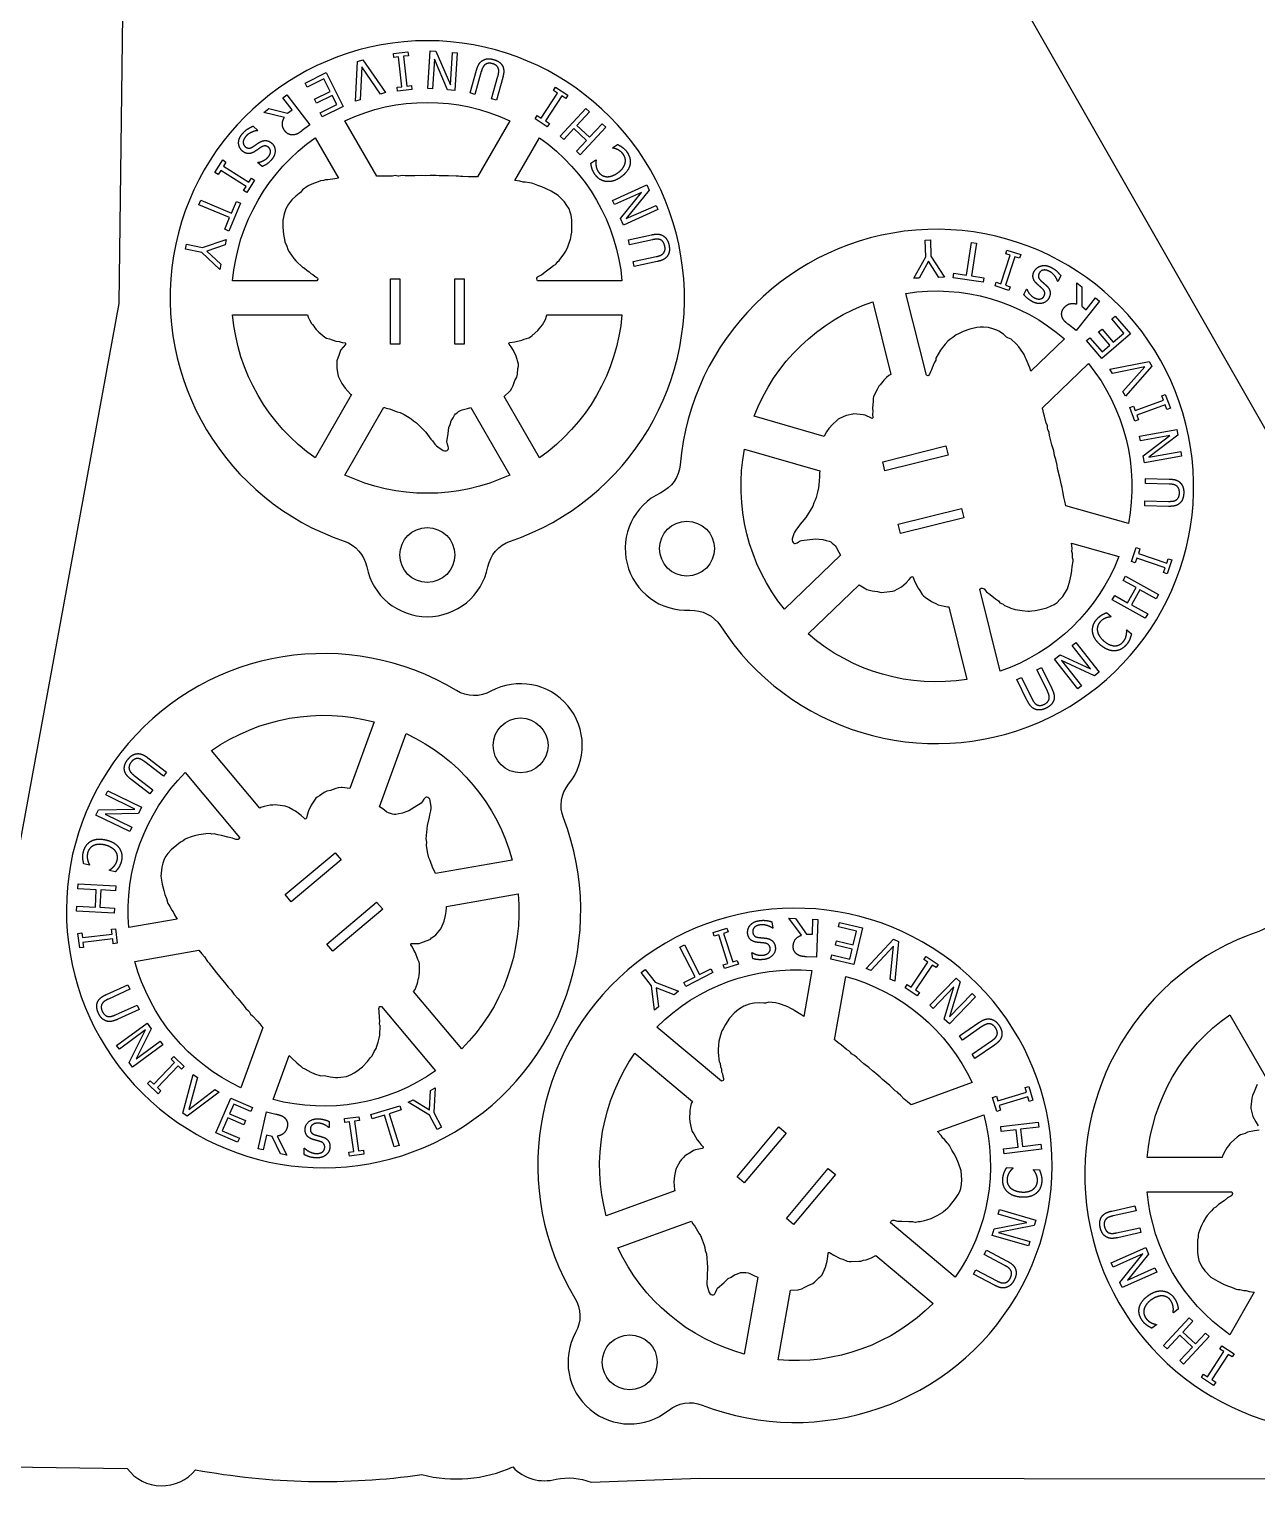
# Model space of a CAD drawing. Header units: millimetres. Extents: x 0 to 217, y 0 to 323.
# Drawn here: x 101.6 to 173.2, y 0 to 85 of the extents above; entities that cross this region are included whole.
import ezdxf

# ---------------------------------------------------------------- set-up
doc = ezdxf.new("R2010")
doc.units = ezdxf.units.MM
doc.layers.add('SCRAP_OUTLINE', color=8, linetype='Continuous')

msp = doc.modelspace()

# ---------------------------------------------------------------- linework, layer by layer
for points in [[(121.319, 53.601, 0.821365), (128.381, 53.601, -0.267689), (129.697, 55.105, 6.023346), (120.003, 55.105, -0.267689)], [(120.038, 79.635, -0.221398), (129.662, 79.635), (127.77, 76.357), (127.493, 76.352), (127.249, 76.358), (126.923, 76.387), (126.793, 76.387), (126.68, 76.404), (126.537, 76.391), (126.09, 76.413), (125.541, 76.413), (125.358, 76.429), (125.013, 76.429), (124.769, 76.415), (124.484, 76.442), (124.118, 76.423), (123.569, 76.423), (123.386, 76.442), (123.197, 76.404), (123.127, 76.404), (122.969, 76.437), (122.817, 76.406), (122.39, 76.406), (122.187, 76.391), (121.984, 76.403), (121.909, 76.394)], [(119.669, 76.273), (119.453, 76.251), (119.056, 76.19), (118.914, 76.176), (118.792, 76.146), (118.63, 76.132), (118.487, 76.07), (118.111, 75.935), (117.898, 75.826), (117.575, 75.605), (117.446, 75.44), (117.386, 75.38), (117.186, 75.237), (116.943, 75.022), (116.865, 74.922), (116.759, 74.767), (116.595, 74.494), (116.507, 74.21), (116.456, 74.013), (116.431, 73.823), (116.414, 73.417), (116.457, 72.99), (116.525, 72.705), (116.549, 72.563), (116.654, 72.319), (116.724, 72.121), (116.796, 71.993), (116.928, 71.793), (117.069, 71.598), (117.19, 71.453), (117.593, 71.079), (117.631, 71.071), (117.694, 71.041), (117.828, 70.918), (117.958, 70.826), (118.066, 70.723), (118.179, 70.656), (118.286, 70.569), (118.401, 70.494), (118.45, 70.446), (118.464, 70.404), (118.464, 70.388), (118.407, 70.3), (113.494, 70.3, -0.221398), (118.306, 78.635)], [(131.277, 70.3), (131.259, 70.328), (131.238, 70.401), (131.244, 70.447), (131.276, 70.503), (131.325, 70.546), (131.518, 70.65), (131.719, 70.817), (132.046, 71.046), (132.209, 71.189), (132.327, 71.254), (132.367, 71.287), (132.463, 71.413), (132.543, 71.476), (132.703, 71.685), (132.781, 71.795), (132.922, 72.026), (133.039, 72.269), (133.089, 72.394), (133.208, 72.715), (133.228, 72.799), (133.234, 72.949), (133.272, 73.125), (133.282, 73.258), (133.277, 73.83), (133.238, 74.114), (133.191, 74.302), (133.124, 74.487), (132.999, 74.69), (132.855, 74.9), (132.49, 75.277), (132.082, 75.519), (131.753, 75.683), (131.526, 75.776), (131.294, 75.86), (131.009, 75.979), (130.926, 75.995), (130.806, 76.002), (130.562, 76.051), (130.44, 76.051), (130.257, 76.103), (129.96, 76.151), (131.394, 78.635, -0.221398), (136.206, 70.3)], [(138.463, 57.928, 0.821365), (140.171, 51.075, -0.267689), (141.949, 50.163, 6.023346), (139.604, 59.569, -0.267689)], [(160.063, 65.014), (159.989, 65.218), (159.834, 65.588), (159.786, 65.723), (159.727, 65.834), (159.674, 65.988), (159.579, 66.111), (159.358, 66.443), (159.2, 66.625), (158.908, 66.884), (158.717, 66.97), (158.644, 67.013), (158.457, 67.172), (158.189, 67.356), (158.073, 67.408), (157.898, 67.473), (157.592, 67.567), (157.296, 67.583), (157.092, 67.585), (156.902, 67.563), (156.504, 67.481), (156.099, 67.337), (155.84, 67.201), (155.708, 67.144), (155.496, 66.983), (155.322, 66.867), (155.215, 66.766), (155.052, 66.59), (154.898, 66.406), (154.786, 66.254), (154.52, 65.772), (154.522, 65.733), (154.508, 65.665), (154.421, 65.505), (154.364, 65.356), (154.29, 65.227), (154.251, 65.101), (154.193, 64.976), (154.149, 64.846), (154.114, 64.788), (154.076, 64.763), (154.061, 64.76), (153.962, 64.794), (152.773, 69.561, -0.221398), (162.024, 66.908)], [(151.891, 64.83), (151.773, 64.777), (151.637, 64.663), (151.473, 64.493), (151.422, 64.43), (151.352, 64.326), (151.258, 64.235), (151.19, 64.146), (151.084, 63.956), (150.884, 63.545), (150.853, 63.433), (150.854, 63.265), (150.818, 62.858), (150.831, 62.681), (150.82, 62.492), (150.84, 62.315), (150.833, 62.295), (150.818, 62.279), (150.787, 62.271), (150.752, 62.277), (150.382, 62.454), (150.273, 62.479), (150.101, 62.488), (149.715, 62.527), (149.673, 62.523), (149.579, 62.492), (149.396, 62.461), (149.278, 62.431), (148.864, 62.242), (148.826, 62.217), (148.72, 62.131), (148.502, 61.924), (148.271, 61.671), (148.139, 61.487), (148.024, 61.28), (148.003, 61.218), (143.909, 62.391, -0.221398), (150.832, 69.077)], [(117.871, 68.3), (117.894, 68.172), (117.971, 68.013), (118.097, 67.812), (118.145, 67.748), (118.23, 67.654), (118.295, 67.542), (118.365, 67.454), (118.524, 67.305), (118.874, 67.012), (118.975, 66.955), (119.138, 66.915), (119.524, 66.781), (119.7, 66.751), (119.88, 66.695), (120.057, 66.672), (120.075, 66.66), (120.086, 66.641), (120.087, 66.609), (120.072, 66.577), (119.811, 66.261), (119.76, 66.161), (119.71, 65.997), (119.579, 65.631), (119.573, 65.589), (119.58, 65.491), (119.566, 65.306), (119.566, 65.184), (119.649, 64.736), (119.665, 64.693), (119.722, 64.57), (119.871, 64.308), (120.061, 64.023), (120.207, 63.851), (120.38, 63.689), (120.435, 63.653), (118.306, 59.965, -0.221398), (113.494, 68.3)], [(129.328, 63.544), (129.657, 63.857), (129.697, 63.903), (129.784, 64.037), (129.851, 64.178), (129.963, 64.472), (130.071, 64.682), (130.103, 64.843), (130.138, 65.184), (130.164, 65.324), (130.166, 65.428), (130.04, 65.895), (129.879, 66.22), (129.739, 66.447), (129.631, 66.594), (129.614, 66.635), (129.615, 66.655), (129.632, 66.68), (129.673, 66.692), (129.952, 66.735), (130.359, 66.824), (130.501, 66.891), (130.765, 66.972), (130.867, 67.029), (130.961, 67.103), (131.299, 67.404), (131.385, 67.489), (131.467, 67.617), (131.571, 67.731), (131.739, 68.043), (131.812, 68.225), (131.831, 68.3), (136.206, 68.3, -0.221398), (131.394, 59.965)], [(163.414, 65.469, -0.221398), (165.742, 56.131), (162.104, 57.174), (162.032, 57.441), (161.978, 57.68), (161.929, 58.003), (161.897, 58.129), (161.885, 58.243), (161.838, 58.378), (161.752, 58.818), (161.619, 59.35), (161.591, 59.532), (161.507, 59.867), (161.434, 60.1), (161.391, 60.383), (161.284, 60.733), (161.152, 61.266), (161.125, 61.448), (161.043, 61.623), (161.027, 61.69), (161.02, 61.851), (160.953, 61.991), (160.85, 62.406), (160.786, 62.599), (160.749, 62.799), (160.722, 62.87)], [(129.662, 58.965, -0.221398), (120.038, 58.965), (122.318, 62.914), (122.451, 62.86), (122.655, 62.817), (123.102, 62.659), (123.264, 62.613), (123.498, 62.496), (123.786, 62.329), (123.913, 62.244), (124.039, 62.125), (124.216, 62.017), (124.76, 61.46), (125.065, 61.059), (125.158, 60.952), (125.293, 60.769), (125.385, 60.67), (125.466, 60.602), (125.78, 60.395), (125.85, 60.372), (125.943, 60.375), (126.007, 60.399), (126.043, 60.425), (126.07, 60.46), (126.085, 60.504), (126.088, 60.554), (126.076, 60.629), (126.012, 60.818), (125.997, 60.894), (126.072, 61.382), (126.111, 61.742), (126.187, 61.911), (126.252, 62.125), (126.357, 62.297), (126.437, 62.459), (126.498, 62.53), (126.585, 62.602), (126.678, 62.667), (126.794, 62.733), (126.881, 62.769), (127.188, 62.838), (127.386, 62.908)], [(145.686, 51.131, -0.221398), (143.358, 60.469), (147.741, 59.212), (147.721, 59.069), (147.729, 58.862), (147.683, 58.39), (147.678, 58.222), (147.62, 57.966), (147.529, 57.646), (147.477, 57.502), (147.392, 57.351), (147.33, 57.153), (146.921, 56.491), (146.606, 56.098), (146.524, 55.981), (146.379, 55.806), (146.306, 55.693), (146.259, 55.599), (146.135, 55.243), (146.13, 55.17), (146.155, 55.08), (146.193, 55.024), (146.228, 54.996), (146.268, 54.978), (146.314, 54.974), (146.363, 54.983), (146.434, 55.013), (146.601, 55.121), (146.671, 55.154), (147.163, 55.199), (147.522, 55.248), (147.704, 55.215), (147.928, 55.204), (148.12, 55.143), (148.296, 55.106), (148.38, 55.063), (148.471, 54.997), (148.557, 54.921), (148.648, 54.825), (148.705, 54.75), (148.846, 54.468), (148.961, 54.293)], [(157.075, 52.306), (157.098, 52.33), (157.163, 52.368), (157.21, 52.374), (157.272, 52.355), (157.325, 52.319), (157.473, 52.157), (157.684, 52.002), (157.985, 51.74), (158.163, 51.617), (158.255, 51.518), (158.296, 51.487), (158.442, 51.425), (158.523, 51.362), (158.764, 51.257), (158.89, 51.208), (159.147, 51.127), (159.412, 51.072), (159.546, 51.054), (159.886, 51.017), (159.972, 51.017), (160.119, 51.048), (160.299, 51.053), (160.43, 51.076), (160.984, 51.219), (161.25, 51.326), (161.421, 51.417), (161.584, 51.527), (161.751, 51.697), (161.921, 51.888), (162.197, 52.333), (162.334, 52.787), (162.414, 53.146), (162.449, 53.389), (162.474, 53.634), (162.521, 53.939), (162.516, 54.024), (162.494, 54.142), (162.482, 54.391), (162.453, 54.509), (162.459, 54.699), (162.433, 54.999), (165.191, 54.209, -0.221398), (158.268, 47.523)], [(150.048, 52.563), (150.432, 52.319), (150.486, 52.291), (150.637, 52.24), (150.79, 52.209), (151.103, 52.171), (151.332, 52.117), (151.497, 52.125), (151.835, 52.173), (151.977, 52.182), (152.079, 52.205), (152.502, 52.44), (152.778, 52.675), (152.965, 52.866), (153.082, 53.006), (153.117, 53.032), (153.136, 53.037), (153.165, 53.026), (153.187, 52.99), (153.295, 52.729), (153.481, 52.356), (153.579, 52.234), (153.723, 51.997), (153.802, 51.912), (153.897, 51.839), (154.27, 51.583), (154.374, 51.521), (154.518, 51.473), (154.653, 51.399), (154.997, 51.312), (155.191, 51.285), (155.269, 51.285), (156.327, 47.039, -0.221398), (147.076, 49.692)], [(133.096, 40.936, 0.821365), (128.557, 46.347, -0.267689), (126.559, 46.388, 6.023346), (132.79, 38.962, -0.267689)], [(120.331, 40.68), (119.879, 40.731), (119.818, 40.732), (119.661, 40.713), (119.509, 40.673), (119.212, 40.57), (118.982, 40.518), (118.837, 40.439), (118.554, 40.247), (118.431, 40.176), (118.35, 40.111), (118.072, 39.715), (117.927, 39.382), (117.843, 39.129), (117.799, 38.952), (117.779, 38.912), (117.764, 38.9), (117.733, 38.898), (117.697, 38.92), (117.485, 39.107), (117.155, 39.361), (117.013, 39.428), (116.781, 39.578), (116.672, 39.619), (116.555, 39.643), (116.107, 39.709), (115.986, 39.72), (115.836, 39.7), (115.682, 39.707), (115.335, 39.635), (115.148, 39.574), (115.079, 39.54), (112.267, 42.892, -0.221398), (121.744, 44.563)], [(123.624, 43.879, -0.221398), (129.81, 36.507), (125.32, 35.715), (125.275, 35.852), (125.177, 36.035), (125.011, 36.48), (124.942, 36.633), (124.882, 36.888), (124.824, 37.216), (124.807, 37.368), (124.818, 37.54), (124.786, 37.746), (124.863, 38.521), (124.975, 39.012), (124.997, 39.152), (125.05, 39.373), (125.067, 39.507), (125.067, 39.612), (125.024, 39.986), (124.996, 40.054), (124.934, 40.124), (124.875, 40.158), (124.831, 40.168), (124.787, 40.166), (124.744, 40.15), (124.704, 40.12), (124.654, 40.062), (124.551, 39.892), (124.502, 39.831), (124.08, 39.575), (123.779, 39.374), (123.601, 39.324), (123.395, 39.236), (123.196, 39.206), (123.02, 39.163), (122.927, 39.164), (122.816, 39.184), (122.706, 39.214), (122.581, 39.26), (122.497, 39.303), (122.247, 39.494), (122.067, 39.602)], [(113.903, 37.83), (113.893, 37.799), (113.851, 37.736), (113.812, 37.711), (113.748, 37.7), (113.684, 37.709), (113.48, 37.79), (113.223, 37.837), (112.837, 37.94), (112.623, 37.973), (112.497, 38.022), (112.446, 38.031), (112.288, 38.023), (112.188, 38.045), (111.925, 38.033), (111.791, 38.022), (111.524, 37.981), (111.262, 37.915), (111.134, 37.872), (110.811, 37.757), (110.734, 37.719), (110.616, 37.627), (110.456, 37.543), (110.349, 37.465), (109.913, 37.093), (109.721, 36.881), (109.607, 36.724), (109.508, 36.554), (109.433, 36.328), (109.364, 36.082), (109.311, 35.561), (109.387, 35.093), (109.473, 34.735), (109.548, 34.501), (109.632, 34.269), (109.724, 33.975), (109.766, 33.901), (109.837, 33.804), (109.957, 33.586), (110.035, 33.493), (110.113, 33.319), (110.268, 33.061), (107.443, 32.563, -0.221398), (110.734, 41.606)], [(181.731, 33.849, 0.821365), (174.669, 33.849, -0.267689), (173.353, 32.345, 6.023346), (183.047, 32.345, -0.267689)], [(124.052, 28.846), (124.135, 28.946), (124.207, 29.108), (124.28, 29.333), (124.299, 29.411), (124.316, 29.536), (124.36, 29.659), (124.383, 29.768), (124.395, 29.986), (124.394, 30.443), (124.373, 30.557), (124.299, 30.708), (124.153, 31.089), (124.063, 31.243), (123.99, 31.417), (123.895, 31.568), (123.892, 31.589), (123.899, 31.61), (123.923, 31.631), (123.958, 31.64), (124.367, 31.643), (124.476, 31.668), (124.634, 31.736), (124.999, 31.871), (125.035, 31.893), (125.105, 31.962), (125.256, 32.07), (125.35, 32.148), (125.639, 32.499), (125.662, 32.539), (125.72, 32.662), (125.825, 32.944), (125.921, 33.273), (125.959, 33.496), (125.972, 33.732), (125.964, 33.798), (130.157, 34.537, -0.221398), (126.866, 25.494)], [(133.503, 8.943, 0.821365), (138.914, 4.404, -0.267689), (140.888, 4.71, 6.023346), (133.462, 10.941, -0.267689)], [(113.976, 23.221, -0.221398), (107.79, 30.593), (111.517, 31.25), (111.698, 31.042), (111.852, 30.851), (112.038, 30.583), (112.122, 30.483), (112.182, 30.385), (112.283, 30.285), (112.554, 29.928), (112.907, 29.507), (113.012, 29.357), (113.234, 29.092), (113.402, 28.914), (113.564, 28.679), (113.814, 28.411), (114.167, 27.99), (114.27, 27.838), (114.421, 27.717), (114.465, 27.664), (114.541, 27.522), (114.663, 27.425), (114.938, 27.098), (115.079, 26.952), (115.201, 26.789), (115.256, 26.737)], [(146.814, 27.372), (146.634, 27.494), (146.291, 27.702), (146.173, 27.783), (146.06, 27.838), (145.926, 27.932), (145.777, 27.976), (145.403, 28.114), (145.169, 28.168), (144.78, 28.206), (144.575, 28.163), (144.49, 28.155), (144.245, 28.174), (143.921, 28.165), (143.797, 28.139), (143.617, 28.089), (143.315, 27.985), (143.065, 27.824), (142.899, 27.706), (142.758, 27.577), (142.484, 27.276), (142.242, 26.922), (142.112, 26.659), (142.038, 26.535), (141.962, 26.281), (141.889, 26.084), (141.862, 25.94), (141.833, 25.702), (141.817, 25.462), (141.816, 25.273), (141.884, 24.727), (141.909, 24.697), (141.938, 24.634), (141.961, 24.453), (142.002, 24.299), (142.018, 24.151), (142.061, 24.026), (142.087, 23.891), (142.128, 23.76), (142.134, 23.692), (142.118, 23.65), (142.107, 23.638), (142.007, 23.608), (138.244, 26.766, -0.221398), (147.287, 30.057)], [(149.257, 29.71, -0.221398), (156.629, 23.524), (153.073, 22.229), (152.858, 22.403), (152.674, 22.565), (152.444, 22.797), (152.344, 22.88), (152.268, 22.966), (152.15, 23.047), (151.822, 23.352), (151.402, 23.705), (151.272, 23.835), (151.007, 24.057), (150.811, 24.203), (150.61, 24.406), (150.318, 24.627), (149.898, 24.98), (149.769, 25.112), (149.6, 25.205), (149.547, 25.25), (149.447, 25.376), (149.31, 25.45), (148.983, 25.725), (148.818, 25.844), (148.67, 25.984), (148.607, 26.025)], [(116.788, 25.099), (116.944, 24.948), (117.246, 24.683), (117.348, 24.583), (117.45, 24.509), (117.565, 24.394), (117.704, 24.324), (118.049, 24.123), (118.269, 24.029), (118.646, 23.924), (118.856, 23.931), (118.94, 23.924), (119.178, 23.863), (119.499, 23.815), (119.626, 23.819), (119.812, 23.838), (120.128, 23.887), (120.401, 24.002), (120.585, 24.091), (120.747, 24.193), (121.069, 24.442), (121.369, 24.749), (121.543, 24.984), (121.637, 25.094), (121.756, 25.331), (121.862, 25.512), (121.914, 25.649), (121.983, 25.879), (122.041, 26.112), (122.074, 26.298), (122.102, 26.847), (122.083, 26.882), (122.066, 26.949), (122.074, 27.131), (122.061, 27.289), (122.071, 27.439), (122.05, 27.568), (122.048, 27.706), (122.03, 27.842), (122.036, 27.91), (122.059, 27.949), (122.072, 27.958), (122.176, 27.971), (125.333, 24.208, -0.221398), (115.856, 22.537)], [(140.311, 22.42), (140.246, 22.307), (140.203, 22.136), (140.171, 21.901), (140.166, 21.821), (140.171, 21.695), (140.149, 21.566), (140.145, 21.455), (140.171, 21.238), (140.252, 20.788), (140.292, 20.68), (140.391, 20.544), (140.601, 20.194), (140.716, 20.058), (140.819, 19.899), (140.939, 19.768), (140.945, 19.747), (140.942, 19.725), (140.921, 19.7), (140.889, 19.685), (140.486, 19.611), (140.383, 19.567), (140.239, 19.474), (139.904, 19.277), (139.872, 19.249), (139.814, 19.169), (139.685, 19.036), (139.606, 18.943), (139.382, 18.547), (139.367, 18.504), (139.331, 18.372), (139.277, 18.077), (139.239, 17.736), (139.241, 17.51), (139.269, 17.275), (139.288, 17.212), (135.287, 15.756, -0.221398), (136.958, 25.233)], [(151.866, 15.335), (151.871, 15.367), (151.901, 15.437), (151.935, 15.469), (151.996, 15.49), (152.061, 15.492), (152.275, 15.448), (152.537, 15.447), (152.935, 15.412), (153.152, 15.417), (153.284, 15.391), (153.335, 15.39), (153.49, 15.426), (153.592, 15.422), (153.849, 15.479), (153.98, 15.513), (154.235, 15.6), (154.482, 15.71), (154.6, 15.774), (154.898, 15.944), (154.967, 15.995), (155.068, 16.106), (155.211, 16.217), (155.303, 16.312), (155.668, 16.754), (155.82, 16.996), (155.905, 17.17), (155.972, 17.355), (156.007, 17.591), (156.032, 17.845), (155.994, 18.368), (155.838, 18.815), (155.691, 19.153), (155.577, 19.37), (155.453, 19.583), (155.312, 19.857), (155.258, 19.923), (155.171, 20.006), (155.015, 20.2), (154.922, 20.278), (154.815, 20.436), (154.618, 20.663), (157.313, 21.644, -0.221398), (155.642, 12.166)], [(171.773, 17.15), (171.791, 17.122), (171.812, 17.049), (171.806, 17.003), (171.774, 16.947), (171.725, 16.904), (171.532, 16.8), (171.331, 16.633), (171.004, 16.404), (170.841, 16.261), (170.723, 16.196), (170.683, 16.163), (170.587, 16.037), (170.507, 15.974), (170.347, 15.765), (170.269, 15.655), (170.128, 15.424), (170.011, 15.181), (169.961, 15.056), (169.842, 14.735), (169.822, 14.651), (169.816, 14.501), (169.778, 14.325), (169.768, 14.192), (169.773, 13.62), (169.812, 13.336), (169.859, 13.148), (169.926, 12.963), (170.051, 12.76), (170.195, 12.55), (170.56, 12.173), (170.968, 11.931), (171.297, 11.767), (171.524, 11.674), (171.756, 11.59), (172.041, 11.471), (172.124, 11.455), (172.244, 11.448), (172.488, 11.399), (172.61, 11.399), (172.793, 11.347), (173.09, 11.299), (171.656, 8.815, -0.221398), (166.844, 17.15)], [(143.343, 7.69, -0.221398), (135.971, 13.876), (140.255, 15.436), (140.323, 15.308), (140.451, 15.145), (140.692, 14.736), (140.787, 14.598), (140.89, 14.357), (141.004, 14.044), (141.047, 13.897), (141.067, 13.725), (141.133, 13.528), (141.192, 12.752), (141.167, 12.249), (141.17, 12.107), (141.156, 11.88), (141.163, 11.745), (141.181, 11.641), (141.288, 11.281), (141.327, 11.218), (141.4, 11.16), (141.465, 11.137), (141.509, 11.135), (141.552, 11.145), (141.592, 11.168), (141.626, 11.204), (141.666, 11.27), (141.738, 11.455), (141.775, 11.524), (142.146, 11.849), (142.408, 12.1), (142.574, 12.18), (142.762, 12.303), (142.953, 12.366), (143.118, 12.44), (143.211, 12.455), (143.324, 12.454), (143.437, 12.444), (143.568, 12.42), (143.658, 12.392), (143.937, 12.247), (144.134, 12.173)], [(146.03, 11.412), (146.484, 11.441), (146.544, 11.45), (146.696, 11.497), (146.838, 11.562), (147.114, 11.715), (147.331, 11.807), (147.459, 11.909), (147.705, 12.148), (147.814, 12.238), (147.883, 12.317), (148.087, 12.755), (148.172, 13.108), (148.211, 13.372), (148.224, 13.554), (148.237, 13.596), (148.25, 13.611), (148.279, 13.619), (148.318, 13.603), (148.56, 13.455), (148.929, 13.263), (149.08, 13.222), (149.335, 13.115), (149.449, 13.093), (149.569, 13.089), (150.021, 13.102), (150.142, 13.112), (150.287, 13.158), (150.44, 13.178), (150.769, 13.309), (150.942, 13.402), (151.005, 13.447), (154.356, 10.634, -0.221398), (145.313, 7.343)]]:
    msp.add_lwpolyline(points, format="xyb", close=True)
for points in [[(122.898, 83.329), (122.873, 83.552), (123.721, 83.644), (123.745, 83.421), (123.467, 83.391), (123.656, 81.65), (123.934, 81.68), (123.958, 81.457), (123.111, 81.365), (123.087, 81.588), (123.365, 81.618), (123.176, 83.359)], [(124.877, 81.508), (125.024, 83.703), (125.351, 83.681), (126.196, 81.723), (126.322, 83.616), (126.594, 83.598), (126.448, 81.403), (126.033, 81.43), (125.265, 83.227), (125.149, 81.489)], [(117.731, 81.819), (118.961, 82.436), (119.948, 80.47), (118.717, 79.853), (118.601, 80.085), (119.57, 80.571), (119.3, 81.11), (118.396, 80.657), (118.279, 80.889), (119.183, 81.343), (118.817, 82.073), (117.848, 81.587)], [(120.94, 80.853), (120.653, 80.772), (120.781, 83.095), (121.085, 83.182), (122.415, 81.272), (122.113, 81.186), (121.027, 82.778)], [(132.211, 81.401), (132.333, 81.589), (133.048, 81.125), (132.925, 80.936), (132.691, 81.089), (131.736, 79.621), (131.971, 79.469), (131.848, 79.28), (131.134, 79.745), (131.256, 79.933), (131.491, 79.781), (132.445, 81.248)], [(132.591, 78.74), (134.095, 80.346), (134.308, 80.147), (133.572, 79.36), (134.312, 78.668), (135.047, 79.455), (135.261, 79.255), (133.758, 77.649), (133.544, 77.848), (134.134, 78.478), (133.394, 79.17), (132.805, 78.54)], [(112.653, 76.501), (112.463, 76.621), (112.918, 77.342), (113.108, 77.222), (112.959, 76.985), (114.439, 76.05), (114.589, 76.287), (114.778, 76.167), (114.323, 75.446), (114.133, 75.566), (114.283, 75.803), (112.803, 76.738)], [(135.653, 74.986), (137.661, 75.883), (137.795, 75.583), (136.46, 73.921), (138.192, 74.694), (138.303, 74.445), (136.294, 73.548), (136.125, 73.928), (137.354, 75.447), (135.764, 74.737)], [(111.531, 74.729), (111.644, 74.998), (113.433, 74.248), (113.718, 74.929), (113.958, 74.828), (113.274, 73.197), (113.034, 73.298), (113.32, 73.979)], [(112.815, 71.267), (112.75, 70.963), (111.704, 71.944), (110.752, 72.146), (110.812, 72.432), (111.735, 72.237), (113.118, 72.704), (113.051, 72.387), (111.986, 72.03)], [(153.547, 70.454), (153.237, 70.443), (153.936, 71.695), (153.9, 72.668), (154.193, 72.679), (154.227, 71.736), (155.015, 70.507), (154.691, 70.495), (154.087, 71.442)], [(156.595, 72.537), (156.884, 72.492), (156.589, 70.575), (157.319, 70.463), (157.279, 70.206), (155.531, 70.475), (155.571, 70.732), (156.3, 70.62)], [(158.587, 71.877), (158.657, 72.09), (159.466, 71.823), (159.396, 71.609), (159.13, 71.697), (158.581, 70.035), (158.847, 69.947), (158.776, 69.734), (157.967, 70.001), (158.037, 70.214), (158.303, 70.126), (158.852, 71.789)], [(122.695, 66.607), (122.695, 70.408), (123.244, 70.408), (123.244, 66.607)], [(126.456, 66.607), (126.456, 70.408), (127.005, 70.408), (127.005, 66.607)], [(164.975, 68.236), (165.872, 67.192), (164.202, 65.759), (163.306, 66.803), (163.503, 66.973), (164.209, 66.15), (164.666, 66.543), (164.008, 67.31), (164.206, 67.479), (164.864, 66.712), (165.484, 67.244), (164.778, 68.067)], [(164.814, 64.889), (164.666, 65.147), (166.951, 65.585), (167.108, 65.312), (165.577, 63.559), (165.421, 63.832), (166.703, 65.27)], [(167.69, 63.588), (167.9, 63.666), (168.195, 62.866), (167.984, 62.788), (167.887, 63.051), (166.244, 62.447), (166.341, 62.184), (166.13, 62.106), (165.836, 62.906), (166.047, 62.984), (166.143, 62.721), (167.786, 63.326)], [(166.401, 61.227), (168.567, 61.616), (168.625, 61.293), (166.93, 60), (168.797, 60.335), (168.845, 60.066), (166.68, 59.678), (166.606, 60.086), (168.164, 61.266), (166.45, 60.959)], [(151.415, 59.739), (155.104, 60.659), (155.237, 60.126), (151.548, 59.207)], [(152.325, 56.09), (156.014, 57.01), (156.146, 56.477), (152.458, 55.558)], [(168.072, 54.085), (168.285, 54.012), (168.007, 53.206), (167.794, 53.28), (167.886, 53.544), (166.231, 54.115), (166.139, 53.851), (165.927, 53.924), (166.205, 54.729), (166.417, 54.656), (166.326, 54.392), (167.981, 53.821)], [(165.582, 53.072), (167.505, 52.002), (167.362, 51.747), (166.422, 52.271), (165.929, 51.386), (166.87, 50.862), (166.728, 50.607), (164.806, 51.677), (164.948, 51.932), (165.702, 51.512), (166.194, 52.397), (165.44, 52.817)], [(162.68, 49.194), (164.037, 47.462), (163.778, 47.259), (161.842, 48.153), (163.012, 46.659), (162.797, 46.491), (161.441, 48.223), (161.768, 48.479), (163.539, 47.654), (162.465, 49.026)], [(107.501, 38.171), (105.522, 39.133), (105.666, 39.428), (107.797, 39.473), (106.092, 40.303), (106.211, 40.548), (108.189, 39.586), (108.008, 39.213), (106.054, 39.178), (107.62, 38.416)], [(119.831, 36.511), (116.919, 34.068), (116.566, 34.488), (119.478, 36.932)], [(106.592, 33.412), (104.396, 33.531), (104.412, 33.823), (105.487, 33.765), (105.542, 34.776), (104.466, 34.834), (104.482, 35.126), (106.679, 35.007), (106.663, 34.715), (105.802, 34.762), (105.747, 33.751), (106.608, 33.704)], [(122.248, 33.631), (119.336, 31.187), (118.984, 31.608), (121.896, 34.051)], [(104.799, 31.41), (104.576, 31.383), (104.472, 32.229), (104.695, 32.256), (104.729, 31.978), (106.467, 32.191), (106.433, 32.469), (106.656, 32.496), (106.759, 31.65), (106.536, 31.623), (106.502, 31.901), (104.765, 31.688)], [(141.586, 32.056), (141.517, 32.27), (142.329, 32.53), (142.397, 32.316), (142.131, 32.23), (142.664, 30.563), (142.93, 30.648), (142.999, 30.434), (142.187, 30.175), (142.118, 30.389), (142.385, 30.474), (141.852, 32.141)], [(148.894, 32.866), (150.233, 32.548), (149.724, 30.408), (148.385, 30.726), (148.446, 30.979), (149.5, 30.728), (149.639, 31.315), (148.656, 31.548), (148.716, 31.802), (149.7, 31.568), (149.888, 32.362), (148.834, 32.613)], [(139.587, 31.42), (139.846, 31.554), (140.735, 29.829), (141.391, 30.167), (141.51, 29.936), (139.938, 29.126), (139.818, 29.358), (140.475, 29.695)], [(150.731, 30.064), (150.459, 30.186), (152.05, 31.883), (152.338, 31.754), (152.13, 29.437), (151.844, 29.565), (152.035, 31.482)], [(153.822, 30.702), (153.947, 30.888), (154.655, 30.414), (154.53, 30.228), (154.297, 30.383), (153.324, 28.928), (153.556, 28.773), (153.431, 28.586), (152.723, 29.06), (152.848, 29.247), (153.081, 29.091), (154.054, 30.546)], [(138.345, 27.943), (138.1, 27.752), (137.929, 29.176), (137.329, 29.942), (137.559, 30.122), (138.141, 29.38), (139.501, 28.849), (139.246, 28.649), (138.201, 29.06)], [(154.168, 28.034), (155.691, 29.621), (155.928, 29.394), (155.316, 27.352), (156.63, 28.72), (156.827, 28.531), (155.303, 26.944), (155.004, 27.232), (155.57, 29.102), (154.364, 27.845)], [(109.431, 25.724), (107.655, 24.425), (107.462, 24.69), (108.418, 26.595), (106.887, 25.476), (106.726, 25.696), (108.502, 26.995), (108.747, 26.659), (107.864, 24.916), (109.27, 25.944)], [(109.308, 23.037), (109.153, 22.875), (108.538, 23.465), (108.693, 23.627), (108.895, 23.433), (110.107, 24.697), (109.905, 24.89), (110.06, 25.052), (110.676, 24.463), (110.52, 24.301), (110.318, 24.494), (109.106, 23.231)], [(112.463, 23.128), (112.71, 22.961), (110.848, 21.566), (110.586, 21.743), (111.194, 23.989), (111.454, 23.813), (110.933, 21.958)], [(125.029, 23.066), (125.303, 23.212), (125.224, 21.78), (125.682, 20.921), (125.424, 20.783), (124.981, 21.615), (123.733, 22.375), (124.02, 22.527), (124.977, 21.941)], [(159.717, 23.238), (159.932, 23.304), (160.181, 22.489), (159.966, 22.423), (159.884, 22.691), (158.21, 22.18), (158.291, 21.912), (158.076, 21.847), (157.828, 22.662), (158.043, 22.728), (158.124, 22.46), (159.799, 22.971)], [(113.786, 20.049), (112.522, 20.595), (113.395, 22.615), (114.658, 22.069), (114.555, 21.83), (113.56, 22.26), (113.321, 21.707), (114.249, 21.306), (114.146, 21.067), (113.218, 21.468), (112.894, 20.718), (113.889, 20.288)], [(123.203, 19.858), (122.923, 19.771), (122.348, 21.623), (121.643, 21.404), (121.566, 21.653), (123.255, 22.177), (123.332, 21.929), (122.628, 21.71)], [(121.124, 19.578), (121.154, 19.355), (120.309, 19.241), (120.279, 19.463), (120.556, 19.501), (120.321, 21.236), (120.044, 21.198), (120.014, 21.421), (120.858, 21.535), (120.888, 21.313), (120.611, 21.275), (120.846, 19.54)], [(142.918, 18.022), (145.362, 20.934), (145.782, 20.581), (143.338, 17.669)], [(158.298, 20.956), (160.482, 21.22), (160.517, 20.929), (159.448, 20.8), (159.57, 19.795), (160.639, 19.924), (160.674, 19.634), (158.49, 19.37), (158.455, 19.66), (159.311, 19.764), (159.19, 20.769), (158.333, 20.665)], [(145.799, 15.604), (148.242, 18.516), (148.663, 18.164), (146.219, 15.252)], [(158.23, 16.112), (160.345, 15.508), (160.255, 15.192), (158.164, 14.777), (159.988, 14.256), (159.913, 13.994), (157.798, 14.598), (157.912, 14.997), (159.83, 15.371), (158.155, 15.849)], [(167.397, 12.464), (165.389, 11.567), (165.255, 11.867), (166.59, 13.529), (164.858, 12.756), (164.747, 13.005), (166.756, 13.902), (166.925, 13.522), (165.696, 12.003), (167.286, 12.713)], [(170.459, 8.71), (168.955, 7.104), (168.742, 7.303), (169.478, 8.09), (168.738, 8.782), (168.003, 7.995), (167.789, 8.195), (169.292, 9.801), (169.506, 9.602), (168.916, 8.972), (169.656, 8.28), (170.245, 8.91)], [(170.839, 6.049), (170.717, 5.861), (170.002, 6.325), (170.125, 6.514), (170.359, 6.361), (171.314, 7.829), (171.079, 7.981), (171.202, 8.17), (171.916, 7.705), (171.794, 7.517), (171.559, 7.669), (170.605, 6.202)]]:
    msp.add_lwpolyline(points, close=True)
for points in [[(128, 82.501), (127.631, 81.171), (127.349, 81.25), (127.717, 82.572)], [(129.251, 82.145), (128.883, 80.823), (128.601, 80.901), (128.969, 82.224)], [(116.514, 79.825), (115.31, 80.108), (115.611, 80.339), (116.696, 80.068), (116.961, 80.272), (116.428, 80.966), (116.66, 81.144), (118, 79.399), (117.55, 79.054)], [(114.684, 79.313), (114.959, 79.069), (114.945, 79.053)], [(135.673, 78.035), (135.661, 78.052), (135.945, 78.255)], [(134.394, 77.151), (134.682, 77.355), (134.695, 77.337)], [(115.216, 76.954), (114.954, 77.186), (114.969, 77.202)], [(137.991, 72.69), (136.643, 72.395), (136.581, 72.68), (137.922, 72.974)], [(138.262, 71.418), (136.921, 71.125), (136.858, 71.411), (138.2, 71.704)], [(161.806, 70.586), (161.636, 70.261), (161.617, 70.271)], [(159.645, 69.5), (159.808, 69.809), (159.826, 69.799)], [(162.745, 68.935), (162.729, 70.171), (163.026, 69.935), (163.025, 68.817), (163.288, 68.609), (163.832, 69.294), (164.061, 69.112), (162.692, 67.39), (162.248, 67.743)], [(168.121, 58.437), (166.741, 58.474), (166.749, 58.766), (168.121, 58.729)], [(168.078, 57.138), (166.706, 57.175), (166.714, 57.467), (168.086, 57.43)], [(164.476, 50.939), (164.745, 50.709), (164.73, 50.691)], [(165.644, 49.912), (165.658, 49.928), (165.923, 49.701)], [(161.018, 46.369), (160.406, 47.606), (160.668, 47.735), (161.277, 46.505)], [(159.85, 45.799), (159.241, 47.029), (159.503, 47.159), (160.112, 45.929)], [(108.556, 42.463), (109.643, 41.624), (109.464, 41.392), (108.378, 42.231)], [(107.756, 41.438), (108.849, 40.595), (108.67, 40.363), (107.583, 41.202)], [(105.152, 36.226), (105.146, 36.205), (104.808, 36.293)], [(106.651, 35.815), (106.309, 35.904), (106.315, 35.926)], [(144.949, 32.905), (145.002, 32.541), (144.981, 32.538)], [(146.679, 32.121), (145.939, 33.111), (146.318, 33.095), (146.975, 32.19), (147.31, 32.176), (147.348, 33.05), (147.64, 33.037), (147.544, 30.84), (146.978, 30.864)], [(143.839, 30.756), (143.788, 31.102), (143.81, 31.105)], [(106.131, 28.664), (107.381, 29.232), (107.502, 28.966), (106.252, 28.398)], [(106.663, 27.478), (107.919, 28.049), (108.04, 27.783), (106.79, 27.215)], [(157.199, 26.787), (156.061, 26.007), (155.895, 26.248), (157.027, 27.024)], [(157.928, 25.711), (156.796, 24.935), (156.631, 25.176), (157.763, 25.953)], [(173.266, 23.413), (173.199, 23.272), (173.087, 22.978), (172.979, 22.768), (172.947, 22.607), (172.912, 22.266), (172.886, 22.126), (172.884, 22.022), (173.01, 21.555), (173.171, 21.23), (173.311, 21.003)], [(116.096, 20.399), (116.653, 19.295), (116.282, 19.377), (115.793, 20.382), (115.466, 20.454), (115.276, 19.6), (114.991, 19.663), (115.467, 21.811), (116.02, 21.688)], [(119.13, 21.25), (119.12, 20.901), (119.099, 20.901)], [(117.664, 19.326), (117.675, 19.694), (117.696, 19.693)], [(158.658, 18.579), (159.009, 18.551), (159.008, 18.528)], [(160.206, 18.435), (160.207, 18.456), (160.556, 18.428)], [(164.788, 16.032), (166.129, 16.325), (166.192, 16.039), (164.85, 15.746)], [(165.059, 14.76), (166.407, 15.055), (166.469, 14.77), (165.128, 14.476)], [(158.546, 12.849), (157.323, 13.49), (157.459, 13.749), (158.675, 13.112)], [(157.936, 11.702), (156.72, 12.339), (156.856, 12.598), (158.072, 11.961)], [(168.656, 10.299), (168.368, 10.095), (168.355, 10.113)], [(167.377, 9.415), (167.389, 9.398), (167.105, 9.195)]]:
    msp.add_lwpolyline(points)
msp.add_lwpolyline([(173.377, 20.757), (173.098, 20.715), (172.691, 20.625), (172.549, 20.559), (172.285, 20.477), (172.183, 20.421), (172.089, 20.347), (171.751, 20.046), (171.665, 19.961), (171.583, 19.833), (171.479, 19.719), (171.311, 19.407), (171.238, 19.225), (171.219, 19.15), (166.844, 19.15, -0.221398), (171.656, 27.485), (173.722, 23.906)], format="xyb")
for centre in [(139.996, 54.671), (124.85, 54.3), (130.291, 43.192), (136.658, 7.209)]:
    msp.add_circle(centre, 1.6)
for points in [[(127.717, 82.572), (127.779, 82.794), (127.956, 83.085), (128.099, 83.162)], [(128.209, 82.896), (128.133, 82.83), (128.04, 82.643), (128, 82.501)], [(128.099, 83.162), (128.228, 83.233), (128.523, 83.255), (128.719, 83.2)], [(128.652, 82.96), (128.52, 82.996), (128.289, 82.966), (128.209, 82.896)], [(128.997, 82.677), (128.964, 82.778), (128.793, 82.92), (128.652, 82.96)], [(128.719, 83.2), (128.906, 83.148), (129.157, 82.973), (129.228, 82.848)], [(128.969, 82.224), (129.01, 82.371), (129.028, 82.581), (128.997, 82.677)], [(129.228, 82.848), (129.309, 82.707), (129.314, 82.372), (129.251, 82.145)], [(114.077, 78.887), (114.235, 79.065), (114.533, 79.25), (114.684, 79.313)], [(114.945, 79.053), (114.747, 79.035), (114.393, 78.861), (114.28, 78.735)], [(116.545, 79.035), (116.398, 79.226), (116.395, 79.634), (116.514, 79.825)], [(117.036, 78.805), (116.898, 78.794), (116.65, 78.898), (116.545, 79.035)], [(117.55, 79.054), (117.4, 78.939), (117.173, 78.816), (117.036, 78.805)], [(113.844, 78.325), (113.842, 78.468), (113.943, 78.736), (114.077, 78.887)], [(114.061, 77.866), (113.964, 77.952), (113.847, 78.197), (113.844, 78.325)], [(114.28, 78.735), (114.119, 78.554), (114.105, 78.234), (114.229, 78.124)], [(114.661, 78.103), (114.749, 78.16), (114.891, 78.26), (114.999, 78.334)], [(114.999, 78.334), (115.098, 78.399), (115.285, 78.473), (115.386, 78.476)], [(115.386, 78.476), (115.486, 78.478), (115.682, 78.404), (115.778, 78.319)], [(115.778, 78.319), (115.978, 78.141), (115.971, 77.589), (115.757, 77.348)], [(135.945, 78.255), (136.015, 78.215), (136.14, 78.147), (136.216, 78.089)], [(114.765, 77.824), (114.563, 77.701), (114.214, 77.729), (114.061, 77.866)], [(114.229, 78.124), (114.327, 78.037), (114.536, 78.025), (114.661, 78.103)], [(115.152, 78.084), (115.071, 78.031), (114.845, 77.873), (114.765, 77.824)], [(114.969, 77.202), (115.11, 77.216), (115.435, 77.367), (115.555, 77.501)], [(115.598, 78.071), (115.494, 78.163), (115.272, 78.163), (115.152, 78.084)], [(115.757, 77.348), (115.634, 77.209), (115.361, 77.013), (115.216, 76.954)], [(115.555, 77.501), (115.69, 77.653), (115.714, 77.968), (115.598, 78.071)], [(134.695, 77.337), (134.689, 77.284), (134.678, 77.127), (134.689, 77.028)], [(135.952, 77.947), (135.868, 77.986), (135.72, 78.027), (135.673, 78.035)], [(136.288, 77.663), (136.215, 77.766), (136.039, 77.906), (135.952, 77.947)], [(136.216, 78.089), (136.298, 78.03), (136.42, 77.915), (136.496, 77.807)], [(136.388, 77.145), (136.422, 77.284), (136.369, 77.55), (136.288, 77.663)], [(136.496, 77.807), (136.62, 77.633), (136.713, 77.254), (136.672, 77.063)], [(134.459, 76.838), (134.437, 76.91), (134.405, 77.068), (134.394, 77.151)], [(134.637, 76.49), (134.573, 76.58), (134.487, 76.757), (134.459, 76.838)], [(135.299, 76.083), (135.102, 76.105), (134.766, 76.308), (134.637, 76.49)], [(134.689, 77.028), (134.7, 76.933), (134.767, 76.738), (134.842, 76.633)], [(134.842, 76.633), (134.923, 76.518), (135.163, 76.381), (135.308, 76.368)], [(135.308, 76.368), (135.454, 76.358), (135.791, 76.471), (135.964, 76.594)], [(135.964, 76.594), (136.148, 76.725), (136.351, 77.003), (136.388, 77.145)], [(136.672, 77.063), (136.632, 76.873), (136.367, 76.507), (136.141, 76.346)], [(136.141, 76.346), (135.916, 76.185), (135.5, 76.062), (135.299, 76.083)], [(137.922, 72.974), (138.147, 73.023), (138.487, 73.002), (138.622, 72.911)], [(138.438, 72.691), (138.345, 72.727), (138.136, 72.721), (137.991, 72.69)], [(138.702, 72.328), (138.672, 72.463), (138.538, 72.652), (138.438, 72.691)], [(138.613, 71.891), (138.688, 71.968), (138.733, 72.186), (138.702, 72.328)], [(138.622, 72.911), (138.745, 72.831), (138.902, 72.58), (138.946, 72.382)], [(138.946, 72.382), (138.987, 72.192), (138.949, 71.888), (138.872, 71.767)], [(138.2, 71.704), (138.349, 71.737), (138.543, 71.819), (138.613, 71.891)], [(138.872, 71.767), (138.785, 71.629), (138.492, 71.469), (138.262, 71.418)], [(160.381, 70.147), (160.213, 70.314), (160.156, 70.659), (160.251, 70.841)], [(160.251, 70.841), (160.311, 70.956), (160.52, 71.129), (160.645, 71.162)], [(160.543, 70.741), (160.481, 70.624), (160.521, 70.418), (160.626, 70.316)], [(161.147, 70.838), (160.933, 70.951), (160.62, 70.887), (160.543, 70.741)], [(160.645, 71.162), (160.783, 71.199), (161.067, 71.166), (161.246, 71.073)], [(161.617, 70.271), (161.552, 70.458), (161.297, 70.76), (161.147, 70.838)], [(161.246, 71.073), (161.458, 70.962), (161.708, 70.718), (161.806, 70.586)], [(159.826, 69.799), (159.875, 69.665), (160.099, 69.387), (160.259, 69.303)], [(160.727, 69.835), (160.656, 69.9), (160.447, 70.082), (160.381, 70.147)], [(160.626, 70.316), (160.703, 70.244), (160.835, 70.131), (160.932, 70.043)], [(160.822, 69.399), (160.887, 69.522), (160.832, 69.738), (160.727, 69.835)], [(160.932, 70.043), (161.019, 69.964), (161.137, 69.8), (161.164, 69.703)], [(161.164, 69.703), (161.19, 69.606), (161.166, 69.398), (161.106, 69.284)], [(160.159, 69.07), (159.995, 69.156), (159.738, 69.373), (159.645, 69.5)], [(161.106, 69.284), (160.982, 69.047), (160.445, 68.92), (160.159, 69.07)], [(160.259, 69.303), (160.439, 69.209), (160.75, 69.261), (160.822, 69.399)], [(161.987, 68.714), (162.136, 68.902), (162.532, 69.004), (162.745, 68.935)], [(161.882, 68.182), (161.838, 68.312), (161.879, 68.578), (161.987, 68.714)], [(162.248, 67.743), (162.1, 67.86), (161.926, 68.051), (161.882, 68.182)], [(168.121, 58.729), (168.351, 58.723), (168.677, 58.621), (168.786, 58.501)], [(168.555, 58.33), (168.473, 58.388), (168.269, 58.433), (168.121, 58.437)], [(168.533, 57.512), (168.623, 57.569), (168.72, 57.769), (168.724, 57.916)], [(168.724, 57.916), (168.727, 58.053), (168.642, 58.269), (168.555, 58.33)], [(168.973, 57.909), (168.968, 57.715), (168.859, 57.429), (168.754, 57.33)], [(168.786, 58.501), (168.886, 58.393), (168.979, 58.112), (168.973, 57.909)], [(168.754, 57.33), (168.637, 57.217), (168.314, 57.131), (168.078, 57.138)], [(168.086, 57.43), (168.24, 57.426), (168.447, 57.459), (168.533, 57.512)], [(163.66, 49.803), (163.633, 49.999), (163.749, 50.374), (163.894, 50.543)], [(163.894, 50.543), (163.966, 50.627), (164.117, 50.754), (164.189, 50.8)], [(164.082, 50.379), (163.991, 50.272), (163.916, 50.006), (163.938, 49.862)], [(164.429, 50.622), (164.339, 50.589), (164.166, 50.477), (164.082, 50.379)], [(164.189, 50.8), (164.253, 50.839), (164.399, 50.908), (164.476, 50.939)], [(164.73, 50.691), (164.677, 50.685), (164.522, 50.658), (164.429, 50.622)], [(164.118, 49.049), (163.908, 49.229), (163.688, 49.602), (163.66, 49.803)], [(163.938, 49.862), (163.963, 49.719), (164.155, 49.419), (164.316, 49.281)], [(165.432, 49.225), (165.514, 49.321), (165.607, 49.526), (165.626, 49.619)], [(165.828, 49.398), (165.79, 49.303), (165.708, 49.158), (165.622, 49.058)], [(165.626, 49.619), (165.643, 49.711), (165.648, 49.864), (165.644, 49.912)], [(165.923, 49.701), (165.902, 49.623), (165.866, 49.485), (165.828, 49.398)], [(164.942, 48.708), (164.748, 48.7), (164.329, 48.868), (164.118, 49.049)], [(164.316, 49.281), (164.488, 49.134), (164.807, 49.004), (164.953, 49.003)], [(165.622, 49.058), (165.483, 48.895), (165.138, 48.714), (164.942, 48.708)], [(164.953, 49.003), (165.096, 49.003), (165.341, 49.119), (165.432, 49.225)], [(160.112, 45.929), (160.18, 45.791), (160.307, 45.623), (160.394, 45.573)], [(160.84, 45.592), (160.963, 45.653), (161.114, 45.83), (161.127, 45.936)], [(161.127, 45.936), (161.139, 46.035), (161.084, 46.236), (161.018, 46.369)], [(161.277, 46.505), (161.379, 46.299), (161.441, 45.964), (161.386, 45.811)], [(160.336, 45.291), (160.182, 45.342), (159.954, 45.588), (159.85, 45.799)], [(160.95, 45.369), (160.776, 45.282), (160.472, 45.245), (160.336, 45.291)], [(160.394, 45.573), (160.486, 45.519), (160.708, 45.528), (160.84, 45.592)], [(161.386, 45.811), (161.337, 45.672), (161.132, 45.459), (160.95, 45.369)], [(107.379, 42.367), (107.498, 42.521), (107.754, 42.687), (107.897, 42.706)], [(107.897, 42.706), (108.058, 42.728), (108.37, 42.606), (108.556, 42.463)], [(107.181, 41.778), (107.164, 41.925), (107.255, 42.206), (107.379, 42.367)], [(107.583, 41.202), (107.401, 41.343), (107.198, 41.617), (107.181, 41.778)], [(107.576, 42.214), (107.492, 42.106), (107.434, 41.881), (107.468, 41.78)], [(107.468, 41.78), (107.501, 41.685), (107.639, 41.528), (107.756, 41.438)], [(107.968, 42.428), (107.862, 42.435), (107.666, 42.33), (107.576, 42.214)], [(108.378, 42.231), (108.256, 42.325), (108.068, 42.42), (107.968, 42.428)], [(104.797, 37.003), (104.851, 37.21), (105.081, 37.524), (105.254, 37.616)], [(105.254, 37.616), (105.426, 37.708), (105.876, 37.74), (106.145, 37.67)], [(106.069, 37.375), (105.85, 37.432), (105.506, 37.409), (105.374, 37.345)], [(106.145, 37.67), (106.413, 37.601), (106.774, 37.361), (106.887, 37.194)], [(104.761, 36.607), (104.754, 36.709), (104.764, 36.876), (104.797, 37.003)], [(104.808, 36.293), (104.794, 36.372), (104.766, 36.512), (104.761, 36.607)], [(105.041, 36.936), (105.009, 36.814), (105.016, 36.589), (105.04, 36.496)], [(105.374, 37.345), (105.245, 37.283), (105.076, 37.071), (105.041, 36.936)], [(106.663, 37.018), (106.578, 37.136), (106.274, 37.322), (106.069, 37.375)], [(106.76, 36.49), (106.795, 36.627), (106.746, 36.899), (106.663, 37.018)], [(106.887, 37.194), (106.997, 37.029), (107.057, 36.642), (107.001, 36.426)], [(105.04, 36.496), (105.064, 36.407), (105.127, 36.267), (105.152, 36.226)], [(106.315, 35.926), (106.36, 35.955), (106.487, 36.047), (106.555, 36.12)], [(106.555, 36.12), (106.621, 36.189), (106.728, 36.366), (106.76, 36.49)], [(106.849, 36.066), (106.808, 36.003), (106.707, 35.876), (106.651, 35.815)], [(107.001, 36.426), (106.973, 36.319), (106.894, 36.139), (106.849, 36.066)], [(143.541, 32.197), (143.522, 32.326), (143.59, 32.588), (143.671, 32.688)], [(143.671, 32.688), (143.761, 32.799), (144.01, 32.94), (144.209, 32.969)], [(144.267, 32.722), (144.028, 32.686), (143.812, 32.451), (143.836, 32.287)], [(144.209, 32.969), (144.446, 33.004), (144.792, 32.954), (144.949, 32.905)], [(144.981, 32.538), (144.818, 32.651), (144.435, 32.746), (144.267, 32.722)], [(144.054, 31.712), (143.82, 31.748), (143.571, 31.994), (143.541, 32.197)], [(143.836, 32.287), (143.855, 32.157), (144.008, 32.013), (144.153, 31.993)], [(144.517, 31.663), (144.421, 31.674), (144.146, 31.698), (144.054, 31.712)], [(144.153, 31.993), (144.258, 31.98), (144.431, 31.965), (144.561, 31.952)], [(144.851, 31.366), (144.83, 31.503), (144.66, 31.646), (144.517, 31.663)], [(144.561, 31.952), (144.678, 31.939), (144.869, 31.875), (144.949, 31.813)], [(144.949, 31.813), (145.026, 31.75), (145.129, 31.567), (145.148, 31.44)], [(146.424, 31.004), (146.311, 31.084), (146.188, 31.323), (146.195, 31.496)], [(146.195, 31.496), (146.206, 31.736), (146.466, 32.052), (146.679, 32.121)], [(143.81, 31.105), (143.928, 31.025), (144.273, 30.931), (144.451, 30.957)], [(144.507, 30.71), (144.324, 30.683), (143.989, 30.708), (143.839, 30.756)], [(144.451, 30.957), (144.652, 30.987), (144.873, 31.212), (144.851, 31.366)], [(145.148, 31.44), (145.187, 31.176), (144.827, 30.757), (144.507, 30.71)], [(146.978, 30.864), (146.789, 30.872), (146.536, 30.924), (146.424, 31.004)], [(105.665, 27.579), (105.585, 27.756), (105.558, 28.061), (105.608, 28.195)], [(105.608, 28.195), (105.664, 28.348), (105.917, 28.567), (106.131, 28.664)], [(105.887, 28.128), (105.83, 28.038), (105.832, 27.815), (105.892, 27.682)], [(106.252, 28.398), (106.113, 28.335), (105.941, 28.213), (105.887, 28.128)], [(106.093, 27.129), (105.955, 27.182), (105.749, 27.394), (105.665, 27.579)], [(105.892, 27.682), (105.949, 27.557), (106.12, 27.4), (106.226, 27.383)], [(106.79, 27.215), (106.581, 27.12), (106.244, 27.068), (106.093, 27.129)], [(106.226, 27.383), (106.325, 27.368), (106.528, 27.417), (106.663, 27.478)], [(157.027, 27.024), (157.217, 27.154), (157.54, 27.263), (157.699, 27.23)], [(157.699, 27.23), (157.844, 27.202), (158.084, 27.029), (158.199, 26.861)], [(157.612, 26.956), (157.512, 26.955), (157.321, 26.871), (157.199, 26.787)], [(157.993, 26.72), (157.915, 26.833), (157.719, 26.958), (157.612, 26.956)], [(158.075, 26.282), (158.115, 26.381), (158.075, 26.6), (157.993, 26.72)], [(158.199, 26.861), (158.308, 26.701), (158.388, 26.405), (158.362, 26.264)], [(157.763, 25.953), (157.889, 26.039), (158.037, 26.189), (158.075, 26.282)], [(158.362, 26.264), (158.333, 26.104), (158.122, 25.845), (157.928, 25.711)], [(116.02, 21.688), (116.205, 21.647), (116.445, 21.552), (116.542, 21.454)], [(116.542, 21.454), (116.639, 21.356), (116.719, 21.099), (116.681, 20.93)], [(117.722, 20.803), (117.73, 21.071), (118.157, 21.42), (118.48, 21.411)], [(118.48, 21.411), (118.665, 21.406), (118.991, 21.323), (119.13, 21.25)], [(116.681, 20.93), (116.629, 20.695), (116.318, 20.43), (116.096, 20.399)], [(117.854, 20.402), (117.788, 20.477), (117.719, 20.675), (117.722, 20.803)], [(118.212, 20.197), (118.098, 20.231), (117.921, 20.327), (117.854, 20.402)], [(118.492, 21.158), (118.289, 21.163), (118.032, 20.98), (118.028, 20.825)], [(118.028, 20.825), (118.024, 20.686), (118.167, 20.516), (118.305, 20.475)], [(118.305, 20.475), (118.397, 20.447), (118.664, 20.375), (118.753, 20.346)], [(119.099, 20.901), (118.996, 21.001), (118.672, 21.152), (118.492, 21.158)], [(117.696, 19.693), (117.836, 19.553), (118.198, 19.393), (118.367, 19.388)], [(118.606, 20.086), (118.505, 20.117), (118.337, 20.161), (118.212, 20.197)], [(118.367, 19.388), (118.609, 19.381), (118.863, 19.576), (118.867, 19.741)], [(118.867, 19.741), (118.871, 19.873), (118.746, 20.041), (118.606, 20.086)], [(118.753, 20.346), (118.977, 20.27), (119.179, 19.984), (119.173, 19.779)], [(119.173, 19.779), (119.17, 19.649), (119.057, 19.402), (118.96, 19.318)], [(118.381, 19.135), (118.142, 19.142), (117.81, 19.251), (117.664, 19.326)], [(118.96, 19.318), (118.853, 19.225), (118.582, 19.129), (118.381, 19.135)], [(158.664, 17.18), (158.527, 17.323), (158.401, 17.694), (158.419, 17.917)], [(158.419, 17.917), (158.428, 18.027), (158.475, 18.218), (158.506, 18.298)], [(158.506, 18.298), (158.535, 18.367), (158.613, 18.509), (158.658, 18.579)], [(158.668, 17.895), (158.656, 17.755), (158.752, 17.495), (158.855, 17.392)], [(158.805, 18.295), (158.752, 18.216), (158.678, 18.023), (158.668, 17.895)], [(159.008, 18.528), (158.969, 18.492), (158.86, 18.379), (158.805, 18.295)], [(160.363, 18.188), (160.323, 18.271), (160.237, 18.398), (160.206, 18.435)], [(160.438, 17.754), (160.448, 17.881), (160.403, 18.101), (160.363, 18.188)], [(160.556, 18.428), (160.584, 18.353), (160.636, 18.22), (160.657, 18.127)], [(160.657, 18.127), (160.681, 18.028), (160.7, 17.862), (160.69, 17.731)], [(159.478, 16.84), (159.203, 16.862), (158.805, 17.035), (158.664, 17.18)], [(158.855, 17.392), (158.959, 17.291), (159.291, 17.161), (159.502, 17.144)], [(160.346, 17.048), (160.193, 16.928), (159.755, 16.818), (159.478, 16.84)], [(159.502, 17.144), (159.728, 17.126), (160.062, 17.208), (160.181, 17.294)], [(160.181, 17.294), (160.297, 17.377), (160.427, 17.616), (160.438, 17.754)], [(160.69, 17.731), (160.673, 17.517), (160.5, 17.168), (160.346, 17.048)], [(164.104, 15.068), (164.063, 15.258), (164.101, 15.562), (164.178, 15.683)], [(164.178, 15.683), (164.265, 15.82), (164.558, 15.981), (164.788, 16.032)], [(164.437, 15.559), (164.362, 15.482), (164.317, 15.264), (164.348, 15.122)], [(164.85, 15.746), (164.701, 15.713), (164.507, 15.631), (164.437, 15.559)], [(164.428, 14.539), (164.305, 14.619), (164.148, 14.87), (164.104, 15.068)], [(164.348, 15.122), (164.378, 14.987), (164.512, 14.798), (164.612, 14.759)], [(165.128, 14.476), (164.903, 14.427), (164.563, 14.448), (164.428, 14.539)], [(164.612, 14.759), (164.705, 14.723), (164.914, 14.729), (165.059, 14.76)], [(158.889, 12.563), (158.84, 12.651), (158.677, 12.781), (158.546, 12.849)], [(158.675, 13.112), (158.879, 13.005), (159.126, 12.771), (159.171, 12.614)], [(158.072, 11.961), (158.207, 11.889), (158.409, 11.828), (158.509, 11.838)], [(158.509, 11.838), (158.615, 11.849), (158.79, 11.987), (158.858, 12.116)], [(159.079, 12), (158.989, 11.828), (158.764, 11.62), (158.627, 11.577)], [(158.858, 12.116), (158.921, 12.238), (158.94, 12.469), (158.889, 12.563)], [(159.171, 12.614), (159.214, 12.473), (159.173, 12.18), (159.079, 12)], [(158.627, 11.577), (158.472, 11.527), (158.144, 11.592), (157.936, 11.702)], [(166.378, 10.387), (166.418, 10.577), (166.683, 10.943), (166.909, 11.104)], [(166.909, 11.104), (167.134, 11.265), (167.55, 11.388), (167.751, 11.367)], [(167.742, 11.082), (167.596, 11.092), (167.259, 10.979), (167.086, 10.856)], [(168.208, 10.817), (168.127, 10.932), (167.887, 11.069), (167.742, 11.082)], [(167.751, 11.367), (167.948, 11.345), (168.284, 11.142), (168.413, 10.96)], [(166.554, 9.643), (166.43, 9.817), (166.337, 10.196), (166.378, 10.387)], [(166.662, 10.305), (166.628, 10.166), (166.681, 9.9), (166.762, 9.787)], [(167.086, 10.856), (166.902, 10.725), (166.699, 10.447), (166.662, 10.305)], [(168.361, 10.422), (168.35, 10.517), (168.283, 10.712), (168.208, 10.817)], [(168.355, 10.113), (168.361, 10.166), (168.372, 10.323), (168.361, 10.422)], [(168.413, 10.96), (168.477, 10.87), (168.563, 10.693), (168.591, 10.612)], [(168.591, 10.612), (168.613, 10.54), (168.645, 10.382), (168.656, 10.299)], [(166.834, 9.361), (166.752, 9.42), (166.63, 9.535), (166.554, 9.643)], [(166.762, 9.787), (166.835, 9.684), (167.011, 9.544), (167.098, 9.503)], [(167.105, 9.195), (167.035, 9.235), (166.91, 9.303), (166.834, 9.361)], [(167.098, 9.503), (167.182, 9.464), (167.33, 9.423), (167.377, 9.415)]]:
    msp.add_open_spline(points, degree=2)
at = {"layer": 'SCRAP_OUTLINE'}
msp.add_lwpolyline([(94.028, 4.943), (51.922, 5.229), (48.285, 6.927), (34.623, 72.304), (35.09, 100.557), (38.608, 116.104), (44.155, 138.346), (49.676, 162.819, -0.309119), (54.479, 166.962), (95.015, 166.046, -0.281134), (98.311, 160.434), (107.296, 104.186), (106.86, 68.967), (97.985, 20.77, -0.088464)], format="xyb", close=True, dxfattribs=at)
msp.add_lwpolyline([(1.091, 140.287, -0.053702), (0.395, 88.428), (0, 0.761), (93.913, 0.442, -0.43419), (96.616, 0.71, 0.309828), (99.051, 1.123), (107.346, 1.014, 0.490744), (111.326, 0.94, 0.080829), (124.529, 0.655, 0.168269), (129.841, 1.101, 0.282301), (132.36, 0.393, -0.137039), (134.412, 0.217), (140.729, 0.444), (216.489, 0.368), (217.449, 4.424, -0.259831), (200.879, 14.125), (152.894, 98.134, -0.191719), (148.892, 104.758), (116.782, 161.779, -0.516446)], format="xyb", dxfattribs=at)

doc.saveas('drawing.dxf')
